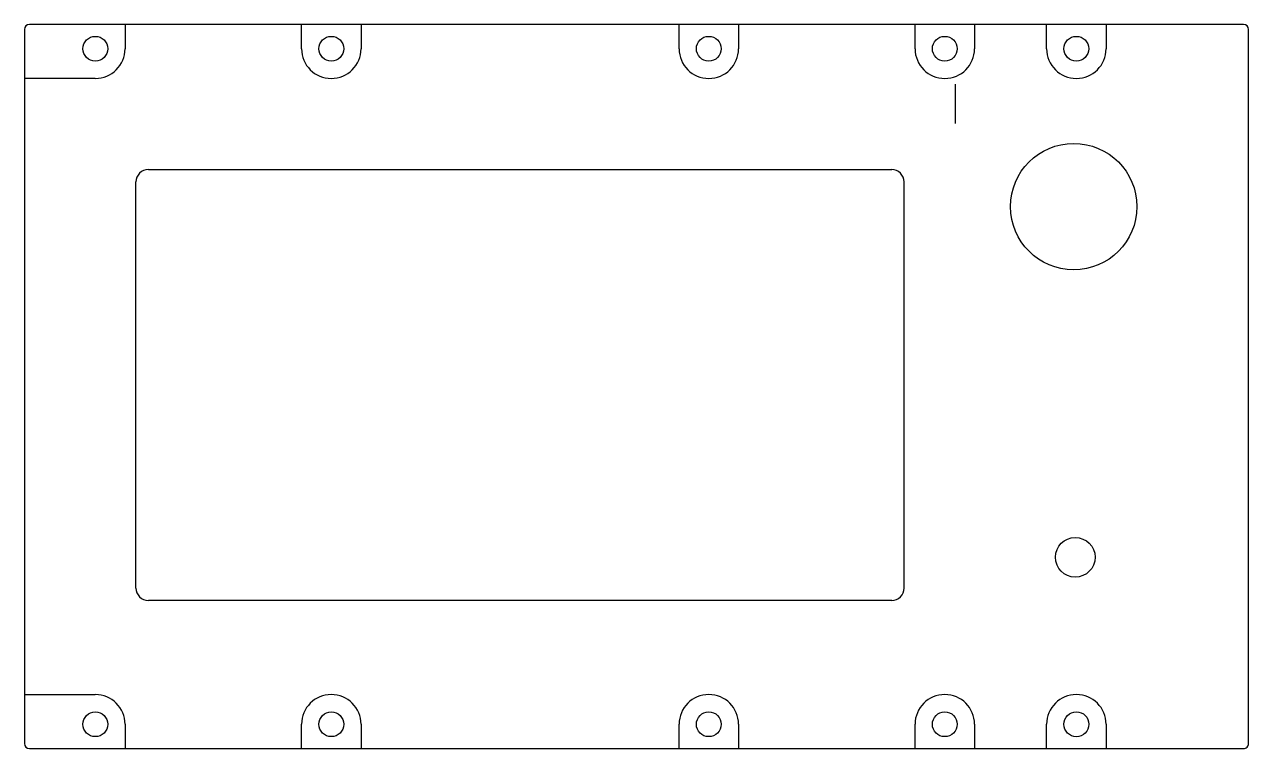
# Model space of a CAD drawing. Header units: millimetres. Extents: x 970 to 1217, y -803 to -657.
import ezdxf

# ---------------------------------------------------------------- set-up
doc = ezdxf.new("R2010")
doc.units = ezdxf.units.MM

msp = doc.modelspace()

# ---------------------------------------------------------------- linework, layer by layer
at = {"color": 7, "linetype": 'Continuous', "lineweight": 25}
for p, q in [((970.1, -658.11), (970.1, -802.16)), ((1216.1, -657.11), (971.1, -657.11)), ((990.39, -657.11), (990.39, -662)), ((1026.01, -662), (1026.01, -657.11)), ((1038.01, -657.11), (1038.01, -662)), ((1102.19, -662), (1102.19, -657.11)), ((1114.19, -657.11), (1114.19, -662)), ((1149.81, -662), (1149.81, -657.11)), ((1161.81, -657.11), (1161.81, -662)), ((1176.36, -662), (1176.36, -657.11)), ((1188.36, -657.11), (1188.36, -662)), ((1217.1, -802.16), (1217.1, -658.11)), ((984.39, -668), (970.1, -668)), ((1157.92, -669.14), (1157.92, -677.06)), ((995.1, -686.37), (1145.1, -686.37)), ((992.6, -770.79), (992.6, -688.87)), ((1147.6, -770.79), (1147.6, -688.87)), ((1145.1, -773.29), (995.1, -773.29)), ((970.1, -792.27), (984.39, -792.27)), ((990.39, -798.27), (990.39, -803.16)), ((1026.01, -803.16), (1026.01, -798.27)), ((1038.01, -798.27), (1038.01, -803.16)), ((1102.19, -803.16), (1102.19, -798.27)), ((1114.19, -798.27), (1114.19, -803.16)), ((1149.81, -803.16), (1149.81, -798.27)), ((1161.81, -798.27), (1161.81, -803.16)), ((1176.36, -803.16), (1176.36, -798.27)), ((1188.36, -798.27), (1188.36, -803.16)), ((971.1, -803.16), (1216.1, -803.16))]:
    msp.add_line(p, q, dxfattribs=at)
for centre, radius in [((984.39, -662), 2.5), ((1032.01, -662), 2.5), ((1108.19, -662), 2.5), ((1155.81, -662), 2.5), ((1182.36, -662), 2.5), ((1181.82, -693.85), 12.75), ((1182.14, -764.59), 4), ((984.39, -798.27), 2.5), ((1032.01, -798.27), 2.5), ((1108.19, -798.27), 2.5), ((1155.81, -798.27), 2.5), ((1182.36, -798.27), 2.52)]:
    msp.add_circle(centre, radius, dxfattribs=at)
for centre, radius, start, end in [((971.1, -658.11), 1, 90, 180), ((1216.1, -658.11), 1, 0.0002, 90), ((984.39, -662), 6, 270, 0), ((1032.01, -662), 6, 180, 0), ((1108.19, -662), 6, 180, 0), ((1155.81, -662), 6, 180, 359.9999), ((1182.36, -662), 6, 180, 359.9999), ((995.1, -688.87), 2.5, 90, 179.9998), ((1145.1, -688.87), 2.5, 0.0001, 90), ((995.1, -770.79), 2.5, 179.9998, 270), ((1145.1, -770.79), 2.5, 270, 0.0001), ((984.39, -798.27), 6, 0, 90), ((1032.01, -798.27), 6, 0, 180), ((1108.19, -798.27), 6, 0, 180), ((1155.81, -798.27), 6, 0, 180), ((1182.36, -798.27), 6, 0, 180), ((971.1, -802.16), 1, 180, 270), ((1216.1, -802.16), 1, 270, 0.0001)]:
    msp.add_arc(centre, radius, start, end, dxfattribs=at)

doc.saveas('drawing.dxf')
